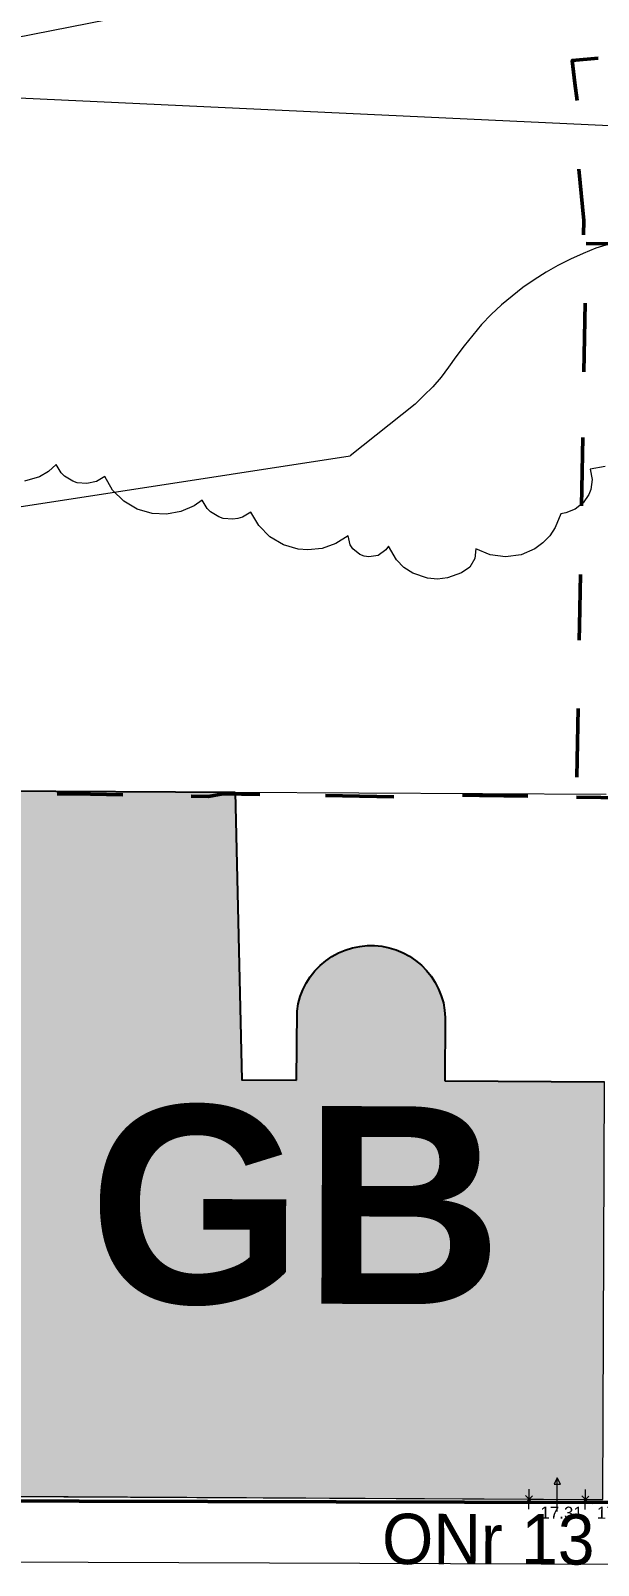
# Model space of a CAD drawing. Header units: metres. Extents: x -208 to 1512, y -277 to 123.
# Drawn here: x 731.34 to 748.25, y 11.45 to 57.13 of the extents above; entities that cross this region are included whole.
import ezdxf
from ezdxf.enums import TextEntityAlignment as Align

# ---------------------------------------------------------------- set-up
doc = ezdxf.new("R2010")
doc.units = ezdxf.units.M
doc.header["$MEASUREMENT"] = 0
for name, color, linetype in [('725 Nachbarbebauung', 7, 'Continuous'), ('730_DKM_Grenzen', 7, 'Continuous'), ('740_WienGV_Flwd-Bebauungsplan', 7, 'Continuous'), ('740_WienGV_Flwd-Bebauungsplan Text', 7, 'Continuous'), ('740_WienGV_L_Baum_ -gruppen_ Grünflächen', 7, 'Continuous'), ('740_WienGV_L_Böschungskante', 7, 'Continuous'), ('740_WienGV_L_Gebäude', 7, 'Continuous'), ('740_WienGV_L_Mauer_Sockel', 7, 'Continuous'), ('740_WienGV_T_Gebäude', 7, 'Continuous'), ('740_WienGV_T_Straßen_ Gehsteige_ Schienen', 7, 'Continuous'), ('918 Lageplan Beschriftung.x', 7, 'Continuous')]:
    doc.layers.add(name, color=color, linetype=linetype)
doc.styles.add('ERSTELLTER_STIL_12', font='arial.ttf', dxfattribs={"width": 1.000059})
doc.styles.add('ERSTELLTER_STIL_3', font='arial.ttf')
doc.styles.add('ERSTELLTER_STIL_5', font='arial.ttf', dxfattribs={"width": 0.936858})

# ---------------------------------------------------------------- blocks, each defined once
blk = doc.blocks.new('Decke_73_5', base_point=(724.943, 34.534))
at = {"layer": '725 Nachbarbebauung', "linetype": 'Continuous', "lineweight": 0, "true_color": 0x1f1f1f}
blk.add_hatch(color=250, dxfattribs=at).paths.add_polyline_path([(724.943, 34.534), (725.381, 14.773, 0.470004), (726.728, 13.518), (748.38, 13.401), (748.428, 25.842), (743.674, 25.871), (743.687, 27.749), (743.669, 27.969), (743.63, 28.186), (743.569, 28.397), (743.488, 28.601), (743.386, 28.797), (743.267, 28.981), (743.129, 29.153), (742.975, 29.311), (742.805, 29.451), (742.623, 29.575), (742.429, 29.68), (742.227, 29.765), (742.016, 29.829), (741.8, 29.872), (741.581, 29.894), (741.359, 29.894), (741.139, 29.871), (740.922, 29.827), (740.709, 29.761), (740.505, 29.675), (740.311, 29.569), (740.128, 29.443), (739.959, 29.299), (739.805, 29.14), (739.667, 28.965), (739.547, 28.778), (739.448, 28.581), (739.368, 28.374), (739.309, 28.16), (739.272, 27.941), (739.257, 25.888), (737.627, 25.9), (737.434, 34.465)])
at = {"layer": '725 Nachbarbebauung', "color": 8, "linetype": 'Continuous', "lineweight": 13, "flags": 128}
blk.add_lwpolyline([(724.943, 34.534), (725.381, 14.773, 0.470004), (726.728, 13.518), (748.38, 13.401), (748.428, 25.842), (743.674, 25.871), (743.687, 27.749), (743.669, 27.969), (743.63, 28.186), (743.569, 28.397), (743.488, 28.601), (743.386, 28.797), (743.267, 28.981), (743.129, 29.153), (742.975, 29.311), (742.805, 29.451), (742.623, 29.575), (742.429, 29.68), (742.227, 29.765), (742.016, 29.829), (741.8, 29.872), (741.581, 29.894), (741.359, 29.894), (741.139, 29.871), (740.922, 29.827), (740.709, 29.761), (740.505, 29.675), (740.311, 29.569), (740.128, 29.443), (739.959, 29.299), (739.805, 29.14), (739.667, 28.965), (739.547, 28.778), (739.448, 28.581), (739.368, 28.374), (739.309, 28.16), (739.272, 27.941), (739.257, 25.888), (737.627, 25.9), (737.434, 34.465)], format="xyb", close=True, dxfattribs=at)
blk = doc.blocks.new('EG_MARKER0[727]_5', base_point=(747.859, 13.404))
at = {"layer": '740_WienGV_T_Gebäude', "color": 252, "linetype": 'Continuous', "lineweight": 13, "true_color": 0x949494}
blk.add_line((747.857, 13.104), (747.861, 13.704), dxfattribs=at)
blk = doc.blocks.new('EG_MARKER0[728]_5', base_point=(746.179, 13.413))
at = {"layer": '740_WienGV_T_Gebäude', "color": 252, "linetype": 'Continuous', "lineweight": 13, "true_color": 0x949494}
blk.add_line((746.177, 13.113), (746.181, 13.713), dxfattribs=at)
blk = doc.blocks.new('BW00100[729]_5', base_point=(747.02, 13.551))
at = {"layer": '740_WienGV_T_Gebäude', "color": 252, "linetype": 'Continuous', "lineweight": 13, "true_color": 0x949494}
for p, q in [((747.023, 14.051), (746.926, 13.859)), ((746.926, 13.859), (747.119, 13.858)), ((747.019, 13.408), (747.023, 14.051)), ((747.119, 13.858), (747.023, 14.051)), ((747.017, 13.051), (747.019, 13.408))]:
    blk.add_line(p, q, dxfattribs=at)
blk = doc.blocks.new('DEF010[949]_5', base_point=(746.179, 13.413))
at = {"layer": '740_WienGV_T_Gebäude', "color": 252, "linetype": 'Continuous', "lineweight": 13, "true_color": 0x949494}
for p, q in [((746.285, 13.519), (746.072, 13.308)), ((746.073, 13.52), (746.284, 13.307))]:
    blk.add_line(p, q, dxfattribs=at)
at = {"layer": '740_WienGV_T_Gebäude', "color": 252, "lineweight": 13, "true_color": 0x949494, "style": 'ERSTELLTER_STIL_3'}
blk.add_attdef('HOEHE', text='', height=0.36, rotation=359.6662, dxfattribs=at).set_placement((746.523, 13.017), align=Align.MIDDLE_LEFT)
blk = doc.blocks.new('DEF010[961]_5', base_point=(747.859, 13.404))
at = {"layer": '740_WienGV_T_Gebäude', "color": 252, "linetype": 'Continuous', "lineweight": 13, "true_color": 0x949494}
for p, q in [((747.966, 13.509), (747.752, 13.298)), ((747.753, 13.51), (747.964, 13.297))]:
    blk.add_line(p, q, dxfattribs=at)
at = {"layer": '740_WienGV_T_Gebäude', "color": 252, "lineweight": 13, "true_color": 0x949494, "style": 'ERSTELLTER_STIL_3'}
blk.add_attdef('HOEHE', text='', height=0.36, rotation=359.6662, dxfattribs=at).set_placement((748.203, 13.011), align=Align.MIDDLE_LEFT)

msp = doc.modelspace()

# ---------------------------------------------------------------- linework, layer by layer
at = {"layer": '730_DKM_Grenzen', "color": 8, "linetype": 'Continuous', "lineweight": 13}
msp.add_lwpolyline([(725.373, 13.535), (748.38, 13.401)], dxfattribs=at)
at = {"layer": '740_WienGV_Flwd-Bebauungsplan', "color": 1, "linetype": 'Continuous', "lineweight": 50, "true_color": 0xfb0106}
for points in [[(748.237, 56.313), (747.471, 56.242), (747.544, 55.561)], [(747.544, 55.561), (747.62, 55.049)], [(747.669, 53.009), (747.812, 51.477)], [(747.812, 51.477), (747.805, 51.052)], [(747.885, 50.796), (749.839, 50.761)], [(747.854, 49.012), (747.827, 47.482)], [(747.827, 47.482), (747.818, 46.973)], [(747.784, 45.018), (747.757, 43.489)], [(747.757, 43.489), (747.748, 42.979)], [(747.712, 40.941), (747.685, 39.411)], [(747.685, 39.411), (747.678, 38.986)], [(747.642, 36.947), (747.615, 35.418)], [(747.615, 35.418), (747.606, 34.908)], [(805.867, 13.149), (784.112, 13.276), (766.945, 13.323), (748.077, 13.314), (725.131, 13.377), (724.651, 34.462), (709.444, 34.814), (709.963, 15.938), (710.09, 13.471), (692.243, 13.559)], [(732.639, 34.406), (732.13, 34.415)], [(734.084, 34.381), (732.639, 34.406)], [(736.633, 34.336), (736.123, 34.345)], [(738.163, 34.394), (737.059, 34.414), (736.633, 34.336)], [(740.627, 34.351), (740.118, 34.36)], [(742.157, 34.324), (740.627, 34.351)], [(744.707, 34.365), (744.197, 34.373)], [(746.151, 34.339), (744.707, 34.365)], [(747.596, 34.314), (749.04, 34.288)]]:
    msp.add_lwpolyline(points, dxfattribs=at)
at = {"layer": '740_WienGV_L_Baum_ -gruppen_ Grünflächen', "color": 72, "linetype": 'Continuous', "lineweight": 13, "true_color": 0x69e600}
for points in [[(732.594, 43.716), (732.352, 43.868), (732.25, 43.97), (732.102, 44.214), (731.873, 44.002), (731.604, 43.843), (731.153, 43.718)], [(744.417, 41.158), (744.17, 40.992), (743.752, 40.837), (743.456, 40.805), (743.16, 40.829), (742.721, 40.979), (742.458, 41.152), (742.237, 41.375), (741.999, 41.783), (741.916, 41.67), (741.688, 41.51), (741.414, 41.462), (741.275, 41.483), (741.145, 41.532), (740.932, 41.708), (740.859, 41.827), (740.794, 42.095), (740.43, 41.859), (740.022, 41.715), (739.591, 41.669), (739.303, 41.694), (738.865, 41.824), (738.463, 42.063), (738.134, 42.395), (737.897, 42.798), (737.648, 42.65), (737.509, 42.606), (737.366, 42.585), (737.077, 42.61), (736.94, 42.656), (736.696, 42.807), (736.594, 42.909), (736.443, 43.155), (736.207, 42.988), (735.812, 42.811), (735.386, 42.731), (734.954, 42.752), (734.516, 42.881), (734.112, 43.12), (733.782, 43.454), (733.546, 43.858), (733.298, 43.709), (733.018, 43.646), (732.73, 43.671), (732.594, 43.716)], [(748.448, 44.152), (748.002, 44.073), (748.057, 43.772), (748.019, 43.469), (747.965, 43.325), (747.797, 43.072), (747.56, 42.881), (747.278, 42.771), (747.128, 42.749), (746.964, 42.338), (746.799, 42.094), (746.595, 41.882), (746.355, 41.708), (745.944, 41.528), (745.485, 41.463), (745.025, 41.523), (744.598, 41.705), (744.565, 41.413), (744.418, 41.158)]]:
    msp.add_lwpolyline(points, dxfattribs=at)
at = {"layer": '740_WienGV_L_Böschungskante', "color": 252, "linetype": 'Continuous', "lineweight": 13, "true_color": 0x949494}
msp.add_line((723.175, 41.748), (740.855, 44.469), dxfattribs=at)
for points in [[(738.678, 58.453), (727.45, 56.241), (725.849, 55.942), (724.341, 55.69), (722.924, 55.475), (721.591, 55.29), (719.085, 54.978), (716.886, 54.734), (713.03, 54.341), (710.136, 54.05), (707.968, 53.817), (704.065, 53.39)], [(748.565, 50.774), (748.173, 50.651), (747.79, 50.498), (747.416, 50.325), (747.043, 50.142), (746.689, 49.938), (746.335, 49.715), (746.001, 49.481), (745.676, 49.227), (745.361, 48.962), (745.056, 48.678), (744.77, 48.383), (744.505, 48.068), (744.249, 47.742), (744.003, 47.417), (743.787, 47.111), (743.561, 46.815), (743.316, 46.529), (743.051, 46.264), (742.787, 46.009), (740.855, 44.469)]]:
    msp.add_lwpolyline(points, dxfattribs=at)
at = {"layer": '740_WienGV_L_Gebäude', "color": 7, "linetype": 'Continuous', "lineweight": 25}
for p, q in [((724.943, 34.534), (737.434, 34.465)), ((739.257, 25.888), (739.272, 27.941)), ((743.687, 27.75), (743.674, 25.871)), ((743.674, 25.871), (748.428, 25.842))]:
    msp.add_line(p, q, dxfattribs=at)
for points in [[(737.434, 34.465), (737.627, 25.9), (739.257, 25.888)], [(739.272, 27.941), (739.309, 28.16), (739.368, 28.374), (739.448, 28.581), (739.547, 28.778), (739.667, 28.965), (739.805, 29.14), (739.959, 29.299), (740.128, 29.443), (740.311, 29.569), (740.505, 29.675), (740.709, 29.761), (740.922, 29.827), (741.139, 29.871), (741.359, 29.894), (741.581, 29.894), (741.8, 29.872), (742.016, 29.829), (742.227, 29.765), (742.429, 29.68), (742.623, 29.575), (742.805, 29.451), (742.975, 29.311), (743.129, 29.153), (743.267, 28.981), (743.386, 28.797), (743.488, 28.601), (743.569, 28.397), (743.63, 28.186), (743.669, 27.969), (743.687, 27.749)]]:
    msp.add_lwpolyline(points, dxfattribs=at)
at = {"layer": '740_WienGV_L_Mauer_Sockel', "color": 252, "linetype": 'Continuous', "lineweight": 13, "true_color": 0x949494}
for p, q in [((717.841, 55.738), (748.58, 54.304)), ((737.434, 34.465), (748.475, 34.403))]:
    msp.add_line(p, q, dxfattribs=at)
at = {"layer": '740_WienGV_T_Gebäude', "color": 7, "linetype": 'Continuous', "lineweight": 18}
for p, q in [((726.728, 13.518), (746.179, 13.413)), ((746.179, 13.413), (746.179, 13.413)), ((746.179, 13.413), (747.859, 13.404)), ((747.859, 13.404), (748.38, 13.401)), ((747.859, 13.404), (747.859, 13.404))]:
    msp.add_line(p, q, dxfattribs=at)
at = {"layer": '740_WienGV_T_Straßen_ Gehsteige_ Schienen', "color": 8, "linetype": 'Continuous', "lineweight": 13}
msp.add_line((725.473, 11.57), (750.372, 11.474), dxfattribs=at)

# ---------------------------------------------------------------- block references
at = {"layer": '725 Nachbarbebauung', "color": 8, "linetype": 'Continuous', "lineweight": 13}
msp.add_blockref('Decke_73_5', (724.943, 34.534), dxfattribs=at)
at = {"layer": '740_WienGV_T_Gebäude', "color": 252, "linetype": 'Continuous', "lineweight": 13, "true_color": 0x8a8a8a}
for name, p in [('EG_MARKER0[728]_5', (746.179, 13.413)), ('BW00100[729]_5', (747.02, 13.551)), ('EG_MARKER0[727]_5', (747.859, 13.404))]:
    msp.add_blockref(name, p, dxfattribs=at)
at = {"layer": '740_WienGV_T_Gebäude', "color": 252, "linetype": 'Continuous', "lineweight": 13, "true_color": 0x949494}
for name, p, values in [('DEF010[949]_5', (746.179, 13.413), {'HOEHE': '17.31'}), ('DEF010[961]_5', (747.859, 13.404), {'HOEHE': '17.27'})]:
    msp.add_blockref(name, p, dxfattribs=at).add_auto_attribs(values)

# ---------------------------------------------------------------- texts
at = {"layer": '740_WienGV_Flwd-Bebauungsplan Text', "color": 1, "linetype": 'Continuous', "lineweight": 0, "insert": (733.053, 19.173), "char_height": 5.88601, "attachment_point": 7, "rotation": 359.7941, "style": 'ERSTELLTER_STIL_12'}
msp.add_mtext('\\A1;{\\pql;\\fArial|b1|i0|c0|p0;\\W1.000059;GB}', dxfattribs=at)
at = {"layer": '918 Lageplan Beschriftung.x', "color": 5, "linetype": 'Continuous', "lineweight": 0, "insert": (741.803, 11.462), "char_height": 1.5, "attachment_point": 7, "rotation": 359.8429, "style": 'ERSTELLTER_STIL_5'}
msp.add_mtext('\\A1;{\\pql;\\fArial|b0|i0|c0|p0;\\W0.936858;ONr \\fArial|b0|i0|c0|p0;\\W0.936858;13}', dxfattribs=at)

doc.saveas('drawing.dxf')
